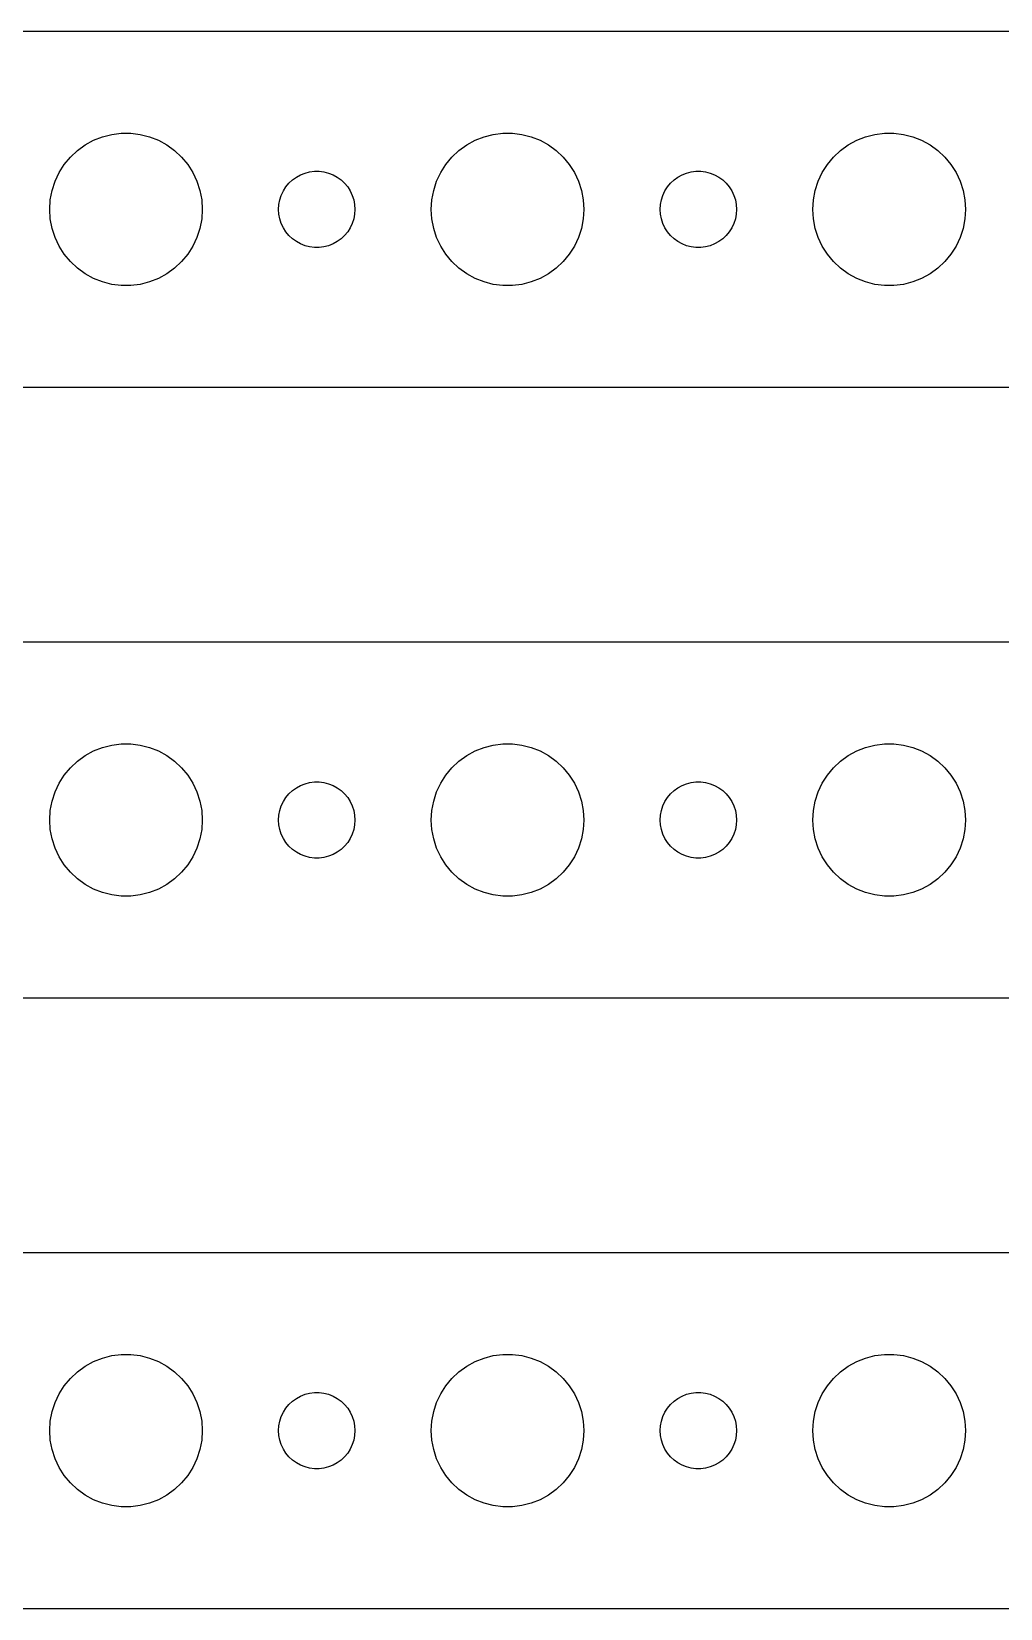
# Model space of a CAD drawing. Header units: metres. Extents: x -142 to 142, y 113 to 223.
# Drawn here: x -108.7 to -70.6, y 161 to 223 of the extents above; entities that cross this region are included whole.
import ezdxf

# ---------------------------------------------------------------- set-up
doc = ezdxf.new("R2010")
doc.units = ezdxf.units.M

msp = doc.modelspace()

# ---------------------------------------------------------------- linework, layer by layer
for p, q in [((137.314, 222.99), (-137.314, 222.99)), ((-106.277, 218.714), (-105.927, 218.853)), ((-105.927, 218.853), (-105.562, 218.947)), ((-105.562, 218.947), (-105.188, 218.994)), ((-105.188, 218.994), (-104.812, 218.994)), ((-104.812, 218.994), (-104.438, 218.947)), ((-104.438, 218.947), (-104.073, 218.853)), ((-104.073, 218.853), (-103.723, 218.714)), ((-91.2773, 218.714), (-90.927, 218.853)), ((-90.927, 218.853), (-90.5621, 218.947)), ((-90.5621, 218.947), (-90.1884, 218.994)), ((-90.1884, 218.994), (-89.8116, 218.994)), ((-89.8116, 218.994), (-89.4379, 218.947)), ((-89.4379, 218.947), (-89.073, 218.853)), ((-89.073, 218.853), (-88.7227, 218.714)), ((-76.2773, 218.714), (-75.927, 218.853)), ((-75.927, 218.853), (-75.5621, 218.947)), ((-75.5621, 218.947), (-75.1884, 218.994)), ((-75.1884, 218.994), (-74.8116, 218.994)), ((-74.8116, 218.994), (-74.4379, 218.947)), ((-74.4379, 218.947), (-74.073, 218.853)), ((-74.073, 218.853), (-73.7227, 218.714)), ((-107.187, 218.054), (-106.912, 218.312)), ((-106.912, 218.312), (-106.607, 218.533)), ((-106.607, 218.533), (-106.277, 218.714)), ((-103.723, 218.714), (-103.393, 218.533)), ((-103.393, 218.533), (-103.088, 218.312)), ((-103.088, 218.312), (-102.813, 218.054)), ((-92.1869, 218.054), (-91.9123, 218.312)), ((-91.9123, 218.312), (-91.6075, 218.533)), ((-91.6075, 218.533), (-91.2773, 218.714)), ((-88.7227, 218.714), (-88.3925, 218.533)), ((-88.3925, 218.533), (-88.0877, 218.312)), ((-88.0877, 218.312), (-87.8131, 218.054)), ((-77.1869, 218.054), (-76.9123, 218.312)), ((-76.9123, 218.312), (-76.6075, 218.533)), ((-76.6075, 218.533), (-76.2773, 218.714)), ((-73.7227, 218.714), (-73.3925, 218.533)), ((-73.3925, 218.533), (-73.0877, 218.312)), ((-73.0877, 218.312), (-72.8131, 218.054)), ((-107.629, 217.445), (-107.427, 217.763)), ((-107.427, 217.763), (-107.187, 218.054)), ((-102.813, 218.054), (-102.573, 217.763)), ((-102.573, 217.763), (-102.371, 217.445)), ((-92.6289, 217.445), (-92.427, 217.763)), ((-92.427, 217.763), (-92.1869, 218.054)), ((-87.8131, 218.054), (-87.573, 217.763)), ((-87.573, 217.763), (-87.3711, 217.445)), ((-77.6289, 217.445), (-77.427, 217.763)), ((-77.427, 217.763), (-77.1869, 218.054)), ((-72.8131, 218.054), (-72.573, 217.763)), ((-72.573, 217.763), (-72.3711, 217.445)), ((-107.906, 216.746), (-107.789, 217.104)), ((-107.789, 217.104), (-107.629, 217.445)), ((-102.371, 217.445), (-102.211, 217.104)), ((-102.211, 217.104), (-102.094, 216.746)), ((-98.7135, 216.882), (-98.5934, 217.027)), ((-98.5934, 217.027), (-98.4561, 217.156)), ((-98.4561, 217.156), (-98.3037, 217.266)), ((-98.3037, 217.266), (-98.1387, 217.357)), ((-98.1387, 217.357), (-97.9635, 217.427)), ((-97.9635, 217.427), (-97.7811, 217.473)), ((-97.7811, 217.473), (-97.5942, 217.497)), ((-97.5942, 217.497), (-97.4058, 217.497)), ((-97.4058, 217.497), (-97.2189, 217.473)), ((-97.2189, 217.473), (-97.0365, 217.427)), ((-97.0365, 217.427), (-96.8613, 217.357)), ((-96.8613, 217.357), (-96.6963, 217.266)), ((-96.6963, 217.266), (-96.5439, 217.156)), ((-96.5439, 217.156), (-96.4065, 217.027)), ((-96.4065, 217.027), (-96.2865, 216.882)), ((-92.9057, 216.746), (-92.7893, 217.104)), ((-92.7893, 217.104), (-92.6289, 217.445)), ((-87.3711, 217.445), (-87.2107, 217.104)), ((-87.2107, 217.104), (-87.0943, 216.746)), ((-83.7135, 216.882), (-83.5934, 217.027)), ((-83.5934, 217.027), (-83.4561, 217.156)), ((-83.4561, 217.156), (-83.3037, 217.266)), ((-83.3037, 217.266), (-83.1387, 217.357)), ((-83.1387, 217.357), (-82.9635, 217.427)), ((-82.9635, 217.427), (-82.7811, 217.473)), ((-82.7811, 217.473), (-82.5942, 217.497)), ((-82.5942, 217.497), (-82.4058, 217.497)), ((-82.4058, 217.497), (-82.2189, 217.473)), ((-82.2189, 217.473), (-82.0365, 217.427)), ((-82.0365, 217.427), (-81.8613, 217.357)), ((-81.8613, 217.357), (-81.6963, 217.266)), ((-81.6963, 217.266), (-81.5439, 217.156)), ((-81.5439, 217.156), (-81.4065, 217.027)), ((-81.4065, 217.027), (-81.2865, 216.882)), ((-77.9057, 216.746), (-77.7893, 217.104)), ((-77.7893, 217.104), (-77.6289, 217.445)), ((-72.3711, 217.445), (-72.2107, 217.104)), ((-72.2107, 217.104), (-72.0943, 216.746)), ((-108, 216), (-107.976, 216.376)), ((-107.976, 216.376), (-107.906, 216.746)), ((-102.094, 216.746), (-102.024, 216.376)), ((-102.024, 216.376), (-102, 216)), ((-98.9882, 216.188), (-98.9529, 216.373)), ((-98.9529, 216.373), (-98.8947, 216.552)), ((-98.8947, 216.552), (-98.8145, 216.723)), ((-98.8145, 216.723), (-98.7135, 216.882)), ((-96.2865, 216.882), (-96.1855, 216.723)), ((-96.1855, 216.723), (-96.1053, 216.552)), ((-96.1053, 216.552), (-96.0471, 216.373)), ((-96.0471, 216.373), (-96.0118, 216.188)), ((-93, 216), (-92.9763, 216.376)), ((-92.9763, 216.376), (-92.9057, 216.746)), ((-87.0943, 216.746), (-87.0237, 216.376)), ((-87.0237, 216.376), (-87, 216)), ((-83.9882, 216.188), (-83.9529, 216.373)), ((-83.9529, 216.373), (-83.8947, 216.552)), ((-83.8947, 216.552), (-83.8145, 216.723)), ((-83.8145, 216.723), (-83.7135, 216.882)), ((-81.2865, 216.882), (-81.1855, 216.723)), ((-81.1855, 216.723), (-81.1053, 216.552)), ((-81.1053, 216.552), (-81.0471, 216.373)), ((-81.0471, 216.373), (-81.0118, 216.188)), ((-78, 216), (-77.9763, 216.376)), ((-77.9763, 216.376), (-77.9057, 216.746)), ((-72.0943, 216.746), (-72.0237, 216.376)), ((-72.0237, 216.376), (-72, 216)), ((-107.976, 215.624), (-108, 216)), ((-102, 216), (-102.024, 215.624)), ((-99, 216), (-98.9882, 216.188)), ((-98.9882, 215.812), (-99, 216)), ((-98.9529, 215.627), (-98.9882, 215.812)), ((-96.0118, 215.812), (-96.0471, 215.627)), ((-96.0118, 216.188), (-96, 216)), ((-96, 216), (-96.0118, 215.812)), ((-92.9763, 215.624), (-93, 216)), ((-87, 216), (-87.0237, 215.624)), ((-84, 216), (-83.9882, 216.188)), ((-83.9882, 215.812), (-84, 216)), ((-83.9529, 215.627), (-83.9882, 215.812)), ((-81.0118, 215.812), (-81.0471, 215.627)), ((-81.0118, 216.188), (-81, 216)), ((-81, 216), (-81.0118, 215.812)), ((-77.9763, 215.624), (-78, 216)), ((-72, 216), (-72.0237, 215.624)), ((-107.906, 215.254), (-107.976, 215.624)), ((-107.789, 214.896), (-107.906, 215.254)), ((-102.094, 215.254), (-102.211, 214.896)), ((-102.024, 215.624), (-102.094, 215.254)), ((-98.8947, 215.448), (-98.9529, 215.627)), ((-98.8145, 215.277), (-98.8947, 215.448)), ((-98.7135, 215.118), (-98.8145, 215.277)), ((-98.5934, 214.973), (-98.7135, 215.118)), ((-96.2865, 215.118), (-96.4065, 214.973)), ((-96.1855, 215.277), (-96.2865, 215.118)), ((-96.1053, 215.448), (-96.1855, 215.277)), ((-96.0471, 215.627), (-96.1053, 215.448)), ((-92.9057, 215.254), (-92.9763, 215.624)), ((-92.7893, 214.896), (-92.9057, 215.254)), ((-87.0943, 215.254), (-87.2107, 214.896)), ((-87.0237, 215.624), (-87.0943, 215.254)), ((-83.8947, 215.448), (-83.9529, 215.627)), ((-83.8145, 215.277), (-83.8947, 215.448)), ((-83.7135, 215.118), (-83.8145, 215.277)), ((-83.5934, 214.973), (-83.7135, 215.118)), ((-81.2865, 215.118), (-81.4065, 214.973)), ((-81.1855, 215.277), (-81.2865, 215.118)), ((-81.1053, 215.448), (-81.1855, 215.277)), ((-81.0471, 215.627), (-81.1053, 215.448)), ((-77.9057, 215.254), (-77.9763, 215.624)), ((-77.7893, 214.896), (-77.9057, 215.254)), ((-72.0943, 215.254), (-72.2107, 214.896)), ((-72.0237, 215.624), (-72.0943, 215.254)), ((-107.629, 214.555), (-107.789, 214.896)), ((-107.427, 214.237), (-107.629, 214.555)), ((-102.371, 214.555), (-102.573, 214.237)), ((-102.211, 214.896), (-102.371, 214.555)), ((-98.4561, 214.844), (-98.5934, 214.973)), ((-98.3037, 214.734), (-98.4561, 214.844)), ((-98.1387, 214.643), (-98.3037, 214.734)), ((-97.9635, 214.573), (-98.1387, 214.643)), ((-97.7811, 214.527), (-97.9635, 214.573)), ((-97.5942, 214.503), (-97.7811, 214.527)), ((-97.4058, 214.503), (-97.5942, 214.503)), ((-97.2189, 214.527), (-97.4058, 214.503)), ((-97.0365, 214.573), (-97.2189, 214.527)), ((-96.8613, 214.643), (-97.0365, 214.573)), ((-96.6963, 214.734), (-96.8613, 214.643)), ((-96.5439, 214.844), (-96.6963, 214.734)), ((-96.4065, 214.973), (-96.5439, 214.844)), ((-92.6289, 214.555), (-92.7893, 214.896)), ((-92.427, 214.237), (-92.6289, 214.555)), ((-87.3711, 214.555), (-87.573, 214.237)), ((-87.2107, 214.896), (-87.3711, 214.555)), ((-83.4561, 214.844), (-83.5934, 214.973)), ((-83.3037, 214.734), (-83.4561, 214.844)), ((-83.1387, 214.643), (-83.3037, 214.734)), ((-82.9635, 214.573), (-83.1387, 214.643)), ((-82.7811, 214.527), (-82.9635, 214.573)), ((-82.5942, 214.503), (-82.7811, 214.527)), ((-82.4058, 214.503), (-82.5942, 214.503)), ((-82.2189, 214.527), (-82.4058, 214.503)), ((-82.0365, 214.573), (-82.2189, 214.527)), ((-81.8613, 214.643), (-82.0365, 214.573)), ((-81.6963, 214.734), (-81.8613, 214.643)), ((-81.5439, 214.844), (-81.6963, 214.734)), ((-81.4065, 214.973), (-81.5439, 214.844)), ((-77.6289, 214.555), (-77.7893, 214.896)), ((-77.427, 214.237), (-77.6289, 214.555)), ((-72.3711, 214.555), (-72.573, 214.237)), ((-72.2107, 214.896), (-72.3711, 214.555)), ((-107.187, 213.946), (-107.427, 214.237)), ((-106.912, 213.688), (-107.187, 213.946)), ((-102.813, 213.946), (-103.088, 213.688)), ((-102.573, 214.237), (-102.813, 213.946)), ((-92.1869, 213.946), (-92.427, 214.237)), ((-91.9123, 213.688), (-92.1869, 213.946)), ((-87.8131, 213.946), (-88.0877, 213.688)), ((-87.573, 214.237), (-87.8131, 213.946)), ((-77.1869, 213.946), (-77.427, 214.237)), ((-76.9123, 213.688), (-77.1869, 213.946)), ((-72.8131, 213.946), (-73.0877, 213.688)), ((-72.573, 214.237), (-72.8131, 213.946)), ((-106.607, 213.467), (-106.912, 213.688)), ((-106.277, 213.286), (-106.607, 213.467)), ((-105.927, 213.147), (-106.277, 213.286)), ((-103.723, 213.286), (-104.073, 213.147)), ((-103.393, 213.467), (-103.723, 213.286)), ((-103.088, 213.688), (-103.393, 213.467)), ((-91.6075, 213.467), (-91.9123, 213.688)), ((-91.2773, 213.286), (-91.6075, 213.467)), ((-90.927, 213.147), (-91.2773, 213.286)), ((-88.7227, 213.286), (-89.073, 213.147)), ((-88.3925, 213.467), (-88.7227, 213.286)), ((-88.0877, 213.688), (-88.3925, 213.467)), ((-76.6075, 213.467), (-76.9123, 213.688)), ((-76.2773, 213.286), (-76.6075, 213.467)), ((-75.927, 213.147), (-76.2773, 213.286)), ((-73.7227, 213.286), (-74.073, 213.147)), ((-73.3925, 213.467), (-73.7227, 213.286)), ((-73.0877, 213.688), (-73.3925, 213.467)), ((-105.562, 213.053), (-105.927, 213.147)), ((-105.188, 213.006), (-105.562, 213.053)), ((-104.812, 213.006), (-105.188, 213.006)), ((-104.438, 213.053), (-104.812, 213.006)), ((-104.073, 213.147), (-104.438, 213.053)), ((-90.5621, 213.053), (-90.927, 213.147)), ((-90.1884, 213.006), (-90.5621, 213.053)), ((-89.8116, 213.006), (-90.1884, 213.006)), ((-89.4379, 213.053), (-89.8116, 213.006)), ((-89.073, 213.147), (-89.4379, 213.053)), ((-75.5621, 213.053), (-75.927, 213.147)), ((-75.1884, 213.006), (-75.5621, 213.053)), ((-74.8116, 213.006), (-75.1884, 213.006)), ((-74.4379, 213.053), (-74.8116, 213.006)), ((-74.073, 213.147), (-74.4379, 213.053)), ((-137.314, 209.01), (137.314, 209.01)), ((137.314, 198.99), (-137.314, 198.99)), ((-106.607, 194.533), (-106.277, 194.714)), ((-106.277, 194.714), (-105.927, 194.853)), ((-105.927, 194.853), (-105.562, 194.947)), ((-105.562, 194.947), (-105.188, 194.994)), ((-105.188, 194.994), (-104.812, 194.994)), ((-104.812, 194.994), (-104.438, 194.947)), ((-104.438, 194.947), (-104.073, 194.853)), ((-104.073, 194.853), (-103.723, 194.714)), ((-103.723, 194.714), (-103.393, 194.533)), ((-91.6075, 194.533), (-91.2773, 194.714)), ((-91.2773, 194.714), (-90.927, 194.853)), ((-90.927, 194.853), (-90.5621, 194.947)), ((-90.5621, 194.947), (-90.1884, 194.994)), ((-90.1884, 194.994), (-89.8116, 194.994)), ((-89.8116, 194.994), (-89.4379, 194.947)), ((-89.4379, 194.947), (-89.073, 194.853)), ((-89.073, 194.853), (-88.7227, 194.714)), ((-88.7227, 194.714), (-88.3925, 194.533)), ((-76.6075, 194.533), (-76.2773, 194.714)), ((-76.2773, 194.714), (-75.927, 194.853)), ((-75.927, 194.853), (-75.5621, 194.947)), ((-75.5621, 194.947), (-75.1884, 194.994)), ((-75.1884, 194.994), (-74.8116, 194.994)), ((-74.8116, 194.994), (-74.4379, 194.947)), ((-74.4379, 194.947), (-74.073, 194.853)), ((-74.073, 194.853), (-73.7227, 194.714)), ((-73.7227, 194.714), (-73.3925, 194.533)), ((-107.427, 193.763), (-107.187, 194.054)), ((-107.187, 194.054), (-106.912, 194.312)), ((-106.912, 194.312), (-106.607, 194.533)), ((-103.393, 194.533), (-103.088, 194.312)), ((-103.088, 194.312), (-102.813, 194.054)), ((-102.813, 194.054), (-102.573, 193.763)), ((-92.427, 193.763), (-92.1869, 194.054)), ((-92.1869, 194.054), (-91.9123, 194.312)), ((-91.9123, 194.312), (-91.6075, 194.533)), ((-88.3925, 194.533), (-88.0877, 194.312)), ((-88.0877, 194.312), (-87.8131, 194.054)), ((-87.8131, 194.054), (-87.573, 193.763)), ((-77.427, 193.763), (-77.1869, 194.054)), ((-77.1869, 194.054), (-76.9123, 194.312)), ((-76.9123, 194.312), (-76.6075, 194.533)), ((-73.3925, 194.533), (-73.0877, 194.312)), ((-73.0877, 194.312), (-72.8131, 194.054)), ((-72.8131, 194.054), (-72.573, 193.763)), ((-107.789, 193.104), (-107.629, 193.445)), ((-107.629, 193.445), (-107.427, 193.763)), ((-102.573, 193.763), (-102.371, 193.445)), ((-102.371, 193.445), (-102.211, 193.104)), ((-98.1387, 193.357), (-97.9635, 193.427)), ((-97.9635, 193.427), (-97.7811, 193.473)), ((-97.7811, 193.473), (-97.5942, 193.497)), ((-97.5942, 193.497), (-97.4058, 193.497)), ((-97.4058, 193.497), (-97.2189, 193.473)), ((-97.2189, 193.473), (-97.0365, 193.427)), ((-97.0365, 193.427), (-96.8613, 193.357)), ((-92.7893, 193.104), (-92.6289, 193.445)), ((-92.6289, 193.445), (-92.427, 193.763)), ((-87.573, 193.763), (-87.3711, 193.445)), ((-87.3711, 193.445), (-87.2107, 193.104)), ((-83.1387, 193.357), (-82.9635, 193.427)), ((-82.9635, 193.427), (-82.7811, 193.473)), ((-82.7811, 193.473), (-82.5942, 193.497)), ((-82.5942, 193.497), (-82.4058, 193.497)), ((-82.4058, 193.497), (-82.2189, 193.473)), ((-82.2189, 193.473), (-82.0365, 193.427)), ((-82.0365, 193.427), (-81.8613, 193.357)), ((-77.7893, 193.104), (-77.6289, 193.445)), ((-77.6289, 193.445), (-77.427, 193.763)), ((-72.573, 193.763), (-72.3711, 193.445)), ((-72.3711, 193.445), (-72.2107, 193.104)), ((-107.906, 192.746), (-107.789, 193.104)), ((-102.211, 193.104), (-102.094, 192.746)), ((-98.8145, 192.723), (-98.7135, 192.882)), ((-98.7135, 192.882), (-98.5934, 193.027)), ((-98.5934, 193.027), (-98.4561, 193.156)), ((-98.4561, 193.156), (-98.3037, 193.266)), ((-98.3037, 193.266), (-98.1387, 193.357)), ((-96.8613, 193.357), (-96.6963, 193.266)), ((-96.6963, 193.266), (-96.5439, 193.156)), ((-96.5439, 193.156), (-96.4065, 193.027)), ((-96.4065, 193.027), (-96.2865, 192.882)), ((-96.2865, 192.882), (-96.1855, 192.723)), ((-92.9057, 192.746), (-92.7893, 193.104)), ((-87.2107, 193.104), (-87.0943, 192.746)), ((-83.8145, 192.723), (-83.7135, 192.882)), ((-83.7135, 192.882), (-83.5934, 193.027)), ((-83.5934, 193.027), (-83.4561, 193.156)), ((-83.4561, 193.156), (-83.3037, 193.266)), ((-83.3037, 193.266), (-83.1387, 193.357)), ((-81.8613, 193.357), (-81.6963, 193.266)), ((-81.6963, 193.266), (-81.5439, 193.156)), ((-81.5439, 193.156), (-81.4065, 193.027)), ((-81.4065, 193.027), (-81.2865, 192.882)), ((-81.2865, 192.882), (-81.1855, 192.723)), ((-77.9057, 192.746), (-77.7893, 193.104)), ((-72.2107, 193.104), (-72.0943, 192.746)), ((-108, 192), (-107.976, 192.376)), ((-107.976, 192.376), (-107.906, 192.746)), ((-102.094, 192.746), (-102.024, 192.376)), ((-102.024, 192.376), (-102, 192)), ((-99, 192), (-98.9882, 192.188)), ((-98.9882, 192.188), (-98.9529, 192.373)), ((-98.9529, 192.373), (-98.8947, 192.552)), ((-98.8947, 192.552), (-98.8145, 192.723)), ((-96.1855, 192.723), (-96.1053, 192.552)), ((-96.1053, 192.552), (-96.0471, 192.373)), ((-96.0471, 192.373), (-96.0118, 192.188)), ((-96.0118, 192.188), (-96, 192)), ((-93, 192), (-92.9763, 192.376)), ((-92.9763, 192.376), (-92.9057, 192.746)), ((-87.0943, 192.746), (-87.0237, 192.376)), ((-87.0237, 192.376), (-87, 192)), ((-84, 192), (-83.9882, 192.188)), ((-83.9882, 192.188), (-83.9529, 192.373)), ((-83.9529, 192.373), (-83.8947, 192.552)), ((-83.8947, 192.552), (-83.8145, 192.723)), ((-81.1855, 192.723), (-81.1053, 192.552)), ((-81.1053, 192.552), (-81.0471, 192.373)), ((-81.0471, 192.373), (-81.0118, 192.188)), ((-81.0118, 192.188), (-81, 192)), ((-78, 192), (-77.9763, 192.376)), ((-77.9763, 192.376), (-77.9057, 192.746)), ((-72.0943, 192.746), (-72.0237, 192.376)), ((-72.0237, 192.376), (-72, 192)), ((-107.976, 191.624), (-108, 192)), ((-107.906, 191.254), (-107.976, 191.624)), ((-102.024, 191.624), (-102.094, 191.254)), ((-102, 192), (-102.024, 191.624)), ((-98.9882, 191.812), (-99, 192)), ((-98.9529, 191.627), (-98.9882, 191.812)), ((-98.8947, 191.448), (-98.9529, 191.627)), ((-96.0471, 191.627), (-96.1053, 191.448)), ((-96.0118, 191.812), (-96.0471, 191.627)), ((-96, 192), (-96.0118, 191.812)), ((-92.9763, 191.624), (-93, 192)), ((-92.9057, 191.254), (-92.9763, 191.624)), ((-87.0237, 191.624), (-87.0943, 191.254)), ((-87, 192), (-87.0237, 191.624)), ((-83.9882, 191.812), (-84, 192)), ((-83.9529, 191.627), (-83.9882, 191.812)), ((-83.8947, 191.448), (-83.9529, 191.627)), ((-81.0471, 191.627), (-81.1053, 191.448)), ((-81.0118, 191.812), (-81.0471, 191.627)), ((-81, 192), (-81.0118, 191.812)), ((-77.9763, 191.624), (-78, 192)), ((-77.9057, 191.254), (-77.9763, 191.624)), ((-72.0237, 191.624), (-72.0943, 191.254)), ((-72, 192), (-72.0237, 191.624)), ((-107.789, 190.896), (-107.906, 191.254)), ((-102.094, 191.254), (-102.211, 190.896)), ((-98.8145, 191.277), (-98.8947, 191.448)), ((-98.7135, 191.118), (-98.8145, 191.277)), ((-98.5934, 190.973), (-98.7135, 191.118)), ((-98.4561, 190.844), (-98.5934, 190.973)), ((-96.4065, 190.973), (-96.5439, 190.844)), ((-96.2865, 191.118), (-96.4065, 190.973)), ((-96.1855, 191.277), (-96.2865, 191.118)), ((-96.1053, 191.448), (-96.1855, 191.277)), ((-92.7893, 190.896), (-92.9057, 191.254)), ((-87.0943, 191.254), (-87.2107, 190.896)), ((-83.8145, 191.277), (-83.8947, 191.448)), ((-83.7135, 191.118), (-83.8145, 191.277)), ((-83.5934, 190.973), (-83.7135, 191.118)), ((-83.4561, 190.844), (-83.5934, 190.973)), ((-81.4065, 190.973), (-81.5439, 190.844)), ((-81.2865, 191.118), (-81.4065, 190.973)), ((-81.1855, 191.277), (-81.2865, 191.118)), ((-81.1053, 191.448), (-81.1855, 191.277)), ((-77.7893, 190.896), (-77.9057, 191.254)), ((-72.0943, 191.254), (-72.2107, 190.896)), ((-107.629, 190.555), (-107.789, 190.896)), ((-107.427, 190.237), (-107.629, 190.555)), ((-102.371, 190.555), (-102.573, 190.237)), ((-102.211, 190.896), (-102.371, 190.555)), ((-98.3037, 190.734), (-98.4561, 190.844)), ((-98.1387, 190.643), (-98.3037, 190.734)), ((-97.9635, 190.573), (-98.1387, 190.643)), ((-97.7811, 190.527), (-97.9635, 190.573)), ((-97.5942, 190.503), (-97.7811, 190.527)), ((-97.4058, 190.503), (-97.5942, 190.503)), ((-97.2189, 190.527), (-97.4058, 190.503)), ((-97.0365, 190.573), (-97.2189, 190.527)), ((-96.8613, 190.643), (-97.0365, 190.573)), ((-96.6963, 190.734), (-96.8613, 190.643)), ((-96.5439, 190.844), (-96.6963, 190.734)), ((-92.6289, 190.555), (-92.7893, 190.896)), ((-92.427, 190.237), (-92.6289, 190.555)), ((-87.3711, 190.555), (-87.573, 190.237)), ((-87.2107, 190.896), (-87.3711, 190.555)), ((-83.3037, 190.734), (-83.4561, 190.844)), ((-83.1387, 190.643), (-83.3037, 190.734)), ((-82.9635, 190.573), (-83.1387, 190.643)), ((-82.7811, 190.527), (-82.9635, 190.573)), ((-82.5942, 190.503), (-82.7811, 190.527)), ((-82.4058, 190.503), (-82.5942, 190.503)), ((-82.2189, 190.527), (-82.4058, 190.503)), ((-82.0365, 190.573), (-82.2189, 190.527)), ((-81.8613, 190.643), (-82.0365, 190.573)), ((-81.6963, 190.734), (-81.8613, 190.643)), ((-81.5439, 190.844), (-81.6963, 190.734)), ((-77.6289, 190.555), (-77.7893, 190.896)), ((-77.427, 190.237), (-77.6289, 190.555)), ((-72.3711, 190.555), (-72.573, 190.237)), ((-72.2107, 190.896), (-72.3711, 190.555)), ((-107.187, 189.946), (-107.427, 190.237)), ((-106.912, 189.688), (-107.187, 189.946)), ((-106.607, 189.467), (-106.912, 189.688)), ((-103.088, 189.688), (-103.393, 189.467)), ((-102.813, 189.946), (-103.088, 189.688)), ((-102.573, 190.237), (-102.813, 189.946)), ((-92.1869, 189.946), (-92.427, 190.237)), ((-91.9123, 189.688), (-92.1869, 189.946)), ((-91.6075, 189.467), (-91.9123, 189.688)), ((-88.0877, 189.688), (-88.3925, 189.467)), ((-87.8131, 189.946), (-88.0877, 189.688)), ((-87.573, 190.237), (-87.8131, 189.946)), ((-77.1869, 189.946), (-77.427, 190.237)), ((-76.9123, 189.688), (-77.1869, 189.946)), ((-76.6075, 189.467), (-76.9123, 189.688)), ((-73.0877, 189.688), (-73.3925, 189.467)), ((-72.8131, 189.946), (-73.0877, 189.688)), ((-72.573, 190.237), (-72.8131, 189.946)), ((-106.277, 189.286), (-106.607, 189.467)), ((-105.927, 189.147), (-106.277, 189.286)), ((-105.562, 189.053), (-105.927, 189.147)), ((-105.188, 189.006), (-105.562, 189.053)), ((-104.438, 189.053), (-104.812, 189.006)), ((-104.073, 189.147), (-104.438, 189.053)), ((-103.723, 189.286), (-104.073, 189.147)), ((-103.393, 189.467), (-103.723, 189.286)), ((-91.2773, 189.286), (-91.6075, 189.467)), ((-90.927, 189.147), (-91.2773, 189.286)), ((-90.5621, 189.053), (-90.927, 189.147)), ((-90.1884, 189.006), (-90.5621, 189.053)), ((-89.4379, 189.053), (-89.8116, 189.006)), ((-89.073, 189.147), (-89.4379, 189.053)), ((-88.7227, 189.286), (-89.073, 189.147)), ((-88.3925, 189.467), (-88.7227, 189.286)), ((-76.2773, 189.286), (-76.6075, 189.467)), ((-75.927, 189.147), (-76.2773, 189.286)), ((-75.5621, 189.053), (-75.927, 189.147)), ((-75.1884, 189.006), (-75.5621, 189.053)), ((-74.4379, 189.053), (-74.8116, 189.006)), ((-74.073, 189.147), (-74.4379, 189.053)), ((-73.7227, 189.286), (-74.073, 189.147)), ((-73.3925, 189.467), (-73.7227, 189.286)), ((-104.812, 189.006), (-105.188, 189.006)), ((-89.8116, 189.006), (-90.1884, 189.006)), ((-74.8116, 189.006), (-75.1884, 189.006)), ((-137.314, 185.01), (137.314, 185.01)), ((137.314, 174.99), (-137.314, 174.99)), ((-106.912, 170.312), (-106.607, 170.533)), ((-106.607, 170.533), (-106.277, 170.714)), ((-106.277, 170.714), (-105.927, 170.853)), ((-105.927, 170.853), (-105.562, 170.947)), ((-105.562, 170.947), (-105.188, 170.994)), ((-105.188, 170.994), (-104.812, 170.994)), ((-104.812, 170.994), (-104.438, 170.947)), ((-104.438, 170.947), (-104.073, 170.853)), ((-104.073, 170.853), (-103.723, 170.714)), ((-103.723, 170.714), (-103.393, 170.533)), ((-103.393, 170.533), (-103.088, 170.312)), ((-91.9123, 170.312), (-91.6075, 170.533)), ((-91.6075, 170.533), (-91.2773, 170.714)), ((-91.2773, 170.714), (-90.927, 170.853)), ((-90.927, 170.853), (-90.5621, 170.947)), ((-90.5621, 170.947), (-90.1884, 170.994)), ((-90.1884, 170.994), (-89.8116, 170.994)), ((-89.8116, 170.994), (-89.4379, 170.947)), ((-89.4379, 170.947), (-89.073, 170.853)), ((-89.073, 170.853), (-88.7227, 170.714)), ((-88.7227, 170.714), (-88.3925, 170.533)), ((-88.3925, 170.533), (-88.0877, 170.312)), ((-76.9123, 170.312), (-76.6075, 170.533)), ((-76.6075, 170.533), (-76.2773, 170.714)), ((-76.2773, 170.714), (-75.927, 170.853)), ((-75.927, 170.853), (-75.5621, 170.947)), ((-75.5621, 170.947), (-75.1884, 170.994)), ((-75.1884, 170.994), (-74.8116, 170.994)), ((-74.8116, 170.994), (-74.4379, 170.947)), ((-74.4379, 170.947), (-74.073, 170.853)), ((-74.073, 170.853), (-73.7227, 170.714)), ((-73.7227, 170.714), (-73.3925, 170.533)), ((-73.3925, 170.533), (-73.0877, 170.312)), ((-107.427, 169.763), (-107.187, 170.054)), ((-107.187, 170.054), (-106.912, 170.312)), ((-103.088, 170.312), (-102.813, 170.054)), ((-102.813, 170.054), (-102.573, 169.763)), ((-92.427, 169.763), (-92.1869, 170.054)), ((-92.1869, 170.054), (-91.9123, 170.312)), ((-88.0877, 170.312), (-87.8131, 170.054)), ((-87.8131, 170.054), (-87.573, 169.763)), ((-77.427, 169.763), (-77.1869, 170.054)), ((-77.1869, 170.054), (-76.9123, 170.312)), ((-73.0877, 170.312), (-72.8131, 170.054)), ((-72.8131, 170.054), (-72.573, 169.763)), ((-107.789, 169.104), (-107.629, 169.445)), ((-107.629, 169.445), (-107.427, 169.763)), ((-102.573, 169.763), (-102.371, 169.445)), ((-102.371, 169.445), (-102.211, 169.104)), ((-98.4561, 169.156), (-98.3037, 169.266)), ((-98.3037, 169.266), (-98.1387, 169.357)), ((-98.1387, 169.357), (-97.9635, 169.427)), ((-97.9635, 169.427), (-97.7811, 169.473)), ((-97.7811, 169.473), (-97.5942, 169.497)), ((-97.5942, 169.497), (-97.4058, 169.497)), ((-97.4058, 169.497), (-97.2189, 169.473)), ((-97.2189, 169.473), (-97.0365, 169.427)), ((-97.0365, 169.427), (-96.8613, 169.357)), ((-96.8613, 169.357), (-96.6963, 169.266)), ((-96.6963, 169.266), (-96.5439, 169.156)), ((-92.7893, 169.104), (-92.6289, 169.445)), ((-92.6289, 169.445), (-92.427, 169.763)), ((-87.573, 169.763), (-87.3711, 169.445)), ((-87.3711, 169.445), (-87.2107, 169.104)), ((-83.4561, 169.156), (-83.3037, 169.266)), ((-83.3037, 169.266), (-83.1387, 169.357)), ((-83.1387, 169.357), (-82.9635, 169.427)), ((-82.9635, 169.427), (-82.7811, 169.473)), ((-82.7811, 169.473), (-82.5942, 169.497)), ((-82.5942, 169.497), (-82.4058, 169.497)), ((-82.4058, 169.497), (-82.2189, 169.473)), ((-82.2189, 169.473), (-82.0365, 169.427)), ((-82.0365, 169.427), (-81.8613, 169.357)), ((-81.8613, 169.357), (-81.6963, 169.266)), ((-81.6963, 169.266), (-81.5439, 169.156)), ((-77.7893, 169.104), (-77.6289, 169.445)), ((-77.6289, 169.445), (-77.427, 169.763)), ((-72.573, 169.763), (-72.3711, 169.445)), ((-72.3711, 169.445), (-72.2107, 169.104)), ((-107.976, 168.376), (-107.906, 168.746)), ((-107.906, 168.746), (-107.789, 169.104)), ((-102.211, 169.104), (-102.094, 168.746)), ((-102.094, 168.746), (-102.024, 168.376)), ((-98.8947, 168.552), (-98.8145, 168.723)), ((-98.8145, 168.723), (-98.7135, 168.882)), ((-98.7135, 168.882), (-98.5934, 169.027)), ((-98.5934, 169.027), (-98.4561, 169.156)), ((-96.5439, 169.156), (-96.4065, 169.027)), ((-96.4065, 169.027), (-96.2865, 168.882)), ((-96.2865, 168.882), (-96.1855, 168.723)), ((-96.1855, 168.723), (-96.1053, 168.552)), ((-92.9763, 168.376), (-92.9057, 168.746)), ((-92.9057, 168.746), (-92.7893, 169.104)), ((-87.2107, 169.104), (-87.0943, 168.746)), ((-87.0943, 168.746), (-87.0237, 168.376)), ((-83.8947, 168.552), (-83.8145, 168.723)), ((-83.8145, 168.723), (-83.7135, 168.882)), ((-83.7135, 168.882), (-83.5934, 169.027)), ((-83.5934, 169.027), (-83.4561, 169.156)), ((-81.5439, 169.156), (-81.4065, 169.027)), ((-81.4065, 169.027), (-81.2865, 168.882)), ((-81.2865, 168.882), (-81.1855, 168.723)), ((-81.1855, 168.723), (-81.1053, 168.552)), ((-77.9763, 168.376), (-77.9057, 168.746)), ((-77.9057, 168.746), (-77.7893, 169.104)), ((-72.2107, 169.104), (-72.0943, 168.746)), ((-72.0943, 168.746), (-72.0237, 168.376)), ((-108, 168), (-107.976, 168.376)), ((-107.976, 167.624), (-108, 168)), ((-102.024, 168.376), (-102, 168)), ((-102, 168), (-102.024, 167.624)), ((-99, 168), (-98.9882, 168.188)), ((-98.9882, 167.812), (-99, 168)), ((-98.9882, 168.188), (-98.9529, 168.373)), ((-98.9529, 168.373), (-98.8947, 168.552)), ((-96.1053, 168.552), (-96.0471, 168.373)), ((-96.0471, 168.373), (-96.0118, 168.188)), ((-96.0118, 168.188), (-96, 168)), ((-96, 168), (-96.0118, 167.812)), ((-93, 168), (-92.9763, 168.376)), ((-92.9763, 167.624), (-93, 168)), ((-87.0237, 168.376), (-87, 168)), ((-87, 168), (-87.0237, 167.624)), ((-84, 168), (-83.9882, 168.188)), ((-83.9882, 167.812), (-84, 168)), ((-83.9882, 168.188), (-83.9529, 168.373)), ((-83.9529, 168.373), (-83.8947, 168.552)), ((-81.1053, 168.552), (-81.0471, 168.373)), ((-81.0471, 168.373), (-81.0118, 168.188)), ((-81.0118, 168.188), (-81, 168)), ((-81, 168), (-81.0118, 167.812)), ((-78, 168), (-77.9763, 168.376)), ((-77.9763, 167.624), (-78, 168)), ((-72.0237, 168.376), (-72, 168)), ((-72, 168), (-72.0237, 167.624)), ((-107.906, 167.254), (-107.976, 167.624)), ((-102.024, 167.624), (-102.094, 167.254)), ((-98.9529, 167.627), (-98.9882, 167.812)), ((-98.8947, 167.448), (-98.9529, 167.627)), ((-98.8145, 167.277), (-98.8947, 167.448)), ((-96.1053, 167.448), (-96.1855, 167.277)), ((-96.0471, 167.627), (-96.1053, 167.448)), ((-96.0118, 167.812), (-96.0471, 167.627)), ((-92.9057, 167.254), (-92.9763, 167.624)), ((-87.0237, 167.624), (-87.0943, 167.254)), ((-83.9529, 167.627), (-83.9882, 167.812)), ((-83.8947, 167.448), (-83.9529, 167.627)), ((-83.8145, 167.277), (-83.8947, 167.448)), ((-81.1053, 167.448), (-81.1855, 167.277)), ((-81.0471, 167.627), (-81.1053, 167.448)), ((-81.0118, 167.812), (-81.0471, 167.627)), ((-77.9057, 167.254), (-77.9763, 167.624)), ((-72.0237, 167.624), (-72.0943, 167.254)), ((-107.789, 166.896), (-107.906, 167.254)), ((-107.629, 166.555), (-107.789, 166.896)), ((-102.211, 166.896), (-102.371, 166.555)), ((-102.094, 167.254), (-102.211, 166.896)), ((-98.7135, 167.118), (-98.8145, 167.277)), ((-98.5934, 166.973), (-98.7135, 167.118)), ((-98.4561, 166.844), (-98.5934, 166.973)), ((-98.3037, 166.734), (-98.4561, 166.844)), ((-98.1387, 166.643), (-98.3037, 166.734)), ((-96.6963, 166.734), (-96.8613, 166.643)), ((-96.5439, 166.844), (-96.6963, 166.734)), ((-96.4065, 166.973), (-96.5439, 166.844)), ((-96.2865, 167.118), (-96.4065, 166.973)), ((-96.1855, 167.277), (-96.2865, 167.118)), ((-92.7893, 166.896), (-92.9057, 167.254)), ((-92.6289, 166.555), (-92.7893, 166.896)), ((-87.2107, 166.896), (-87.3711, 166.555)), ((-87.0943, 167.254), (-87.2107, 166.896)), ((-83.7135, 167.118), (-83.8145, 167.277)), ((-83.5934, 166.973), (-83.7135, 167.118)), ((-83.4561, 166.844), (-83.5934, 166.973)), ((-83.3037, 166.734), (-83.4561, 166.844)), ((-83.1387, 166.643), (-83.3037, 166.734)), ((-81.6963, 166.734), (-81.8613, 166.643)), ((-81.5439, 166.844), (-81.6963, 166.734)), ((-81.4065, 166.973), (-81.5439, 166.844)), ((-81.2865, 167.118), (-81.4065, 166.973)), ((-81.1855, 167.277), (-81.2865, 167.118)), ((-77.7893, 166.896), (-77.9057, 167.254)), ((-77.6289, 166.555), (-77.7893, 166.896)), ((-72.2107, 166.896), (-72.3711, 166.555)), ((-72.0943, 167.254), (-72.2107, 166.896)), ((-107.427, 166.237), (-107.629, 166.555)), ((-107.187, 165.946), (-107.427, 166.237)), ((-102.573, 166.237), (-102.813, 165.946)), ((-102.371, 166.555), (-102.573, 166.237)), ((-97.9635, 166.573), (-98.1387, 166.643)), ((-97.7811, 166.527), (-97.9635, 166.573)), ((-97.5942, 166.503), (-97.7811, 166.527)), ((-97.4058, 166.503), (-97.5942, 166.503)), ((-97.2189, 166.527), (-97.4058, 166.503)), ((-97.0365, 166.573), (-97.2189, 166.527)), ((-96.8613, 166.643), (-97.0365, 166.573)), ((-92.427, 166.237), (-92.6289, 166.555)), ((-92.1869, 165.946), (-92.427, 166.237)), ((-87.573, 166.237), (-87.8131, 165.946)), ((-87.3711, 166.555), (-87.573, 166.237)), ((-82.9635, 166.573), (-83.1387, 166.643)), ((-82.7811, 166.527), (-82.9635, 166.573)), ((-82.5942, 166.503), (-82.7811, 166.527)), ((-82.4058, 166.503), (-82.5942, 166.503)), ((-82.2189, 166.527), (-82.4058, 166.503)), ((-82.0365, 166.573), (-82.2189, 166.527)), ((-81.8613, 166.643), (-82.0365, 166.573)), ((-77.427, 166.237), (-77.6289, 166.555)), ((-77.1869, 165.946), (-77.427, 166.237)), ((-72.573, 166.237), (-72.8131, 165.946)), ((-72.3711, 166.555), (-72.573, 166.237)), ((-106.912, 165.688), (-107.187, 165.946)), ((-106.607, 165.467), (-106.912, 165.688)), ((-103.088, 165.688), (-103.393, 165.467)), ((-102.813, 165.946), (-103.088, 165.688)), ((-91.9123, 165.688), (-92.1869, 165.946)), ((-91.6075, 165.467), (-91.9123, 165.688)), ((-88.0877, 165.688), (-88.3925, 165.467)), ((-87.8131, 165.946), (-88.0877, 165.688)), ((-76.9123, 165.688), (-77.1869, 165.946)), ((-76.6075, 165.467), (-76.9123, 165.688)), ((-73.0877, 165.688), (-73.3925, 165.467)), ((-72.8131, 165.946), (-73.0877, 165.688)), ((-106.277, 165.286), (-106.607, 165.467)), ((-105.927, 165.147), (-106.277, 165.286)), ((-105.562, 165.053), (-105.927, 165.147)), ((-105.188, 165.006), (-105.562, 165.053)), ((-104.812, 165.006), (-105.188, 165.006)), ((-104.438, 165.053), (-104.812, 165.006)), ((-104.073, 165.147), (-104.438, 165.053)), ((-103.723, 165.286), (-104.073, 165.147)), ((-103.393, 165.467), (-103.723, 165.286)), ((-91.2773, 165.286), (-91.6075, 165.467)), ((-90.927, 165.147), (-91.2773, 165.286)), ((-90.5621, 165.053), (-90.927, 165.147)), ((-90.1884, 165.006), (-90.5621, 165.053)), ((-89.8116, 165.006), (-90.1884, 165.006)), ((-89.4379, 165.053), (-89.8116, 165.006)), ((-89.073, 165.147), (-89.4379, 165.053)), ((-88.7227, 165.286), (-89.073, 165.147)), ((-88.3925, 165.467), (-88.7227, 165.286)), ((-76.2773, 165.286), (-76.6075, 165.467)), ((-75.927, 165.147), (-76.2773, 165.286)), ((-75.5621, 165.053), (-75.927, 165.147)), ((-75.1884, 165.006), (-75.5621, 165.053)), ((-74.8116, 165.006), (-75.1884, 165.006)), ((-74.4379, 165.053), (-74.8116, 165.006)), ((-74.073, 165.147), (-74.4379, 165.053)), ((-73.7227, 165.286), (-74.073, 165.147)), ((-73.3925, 165.467), (-73.7227, 165.286)), ((-137.314, 161.01), (137.314, 161.01))]:
    msp.add_line(p, q)

doc.saveas('drawing.dxf')
